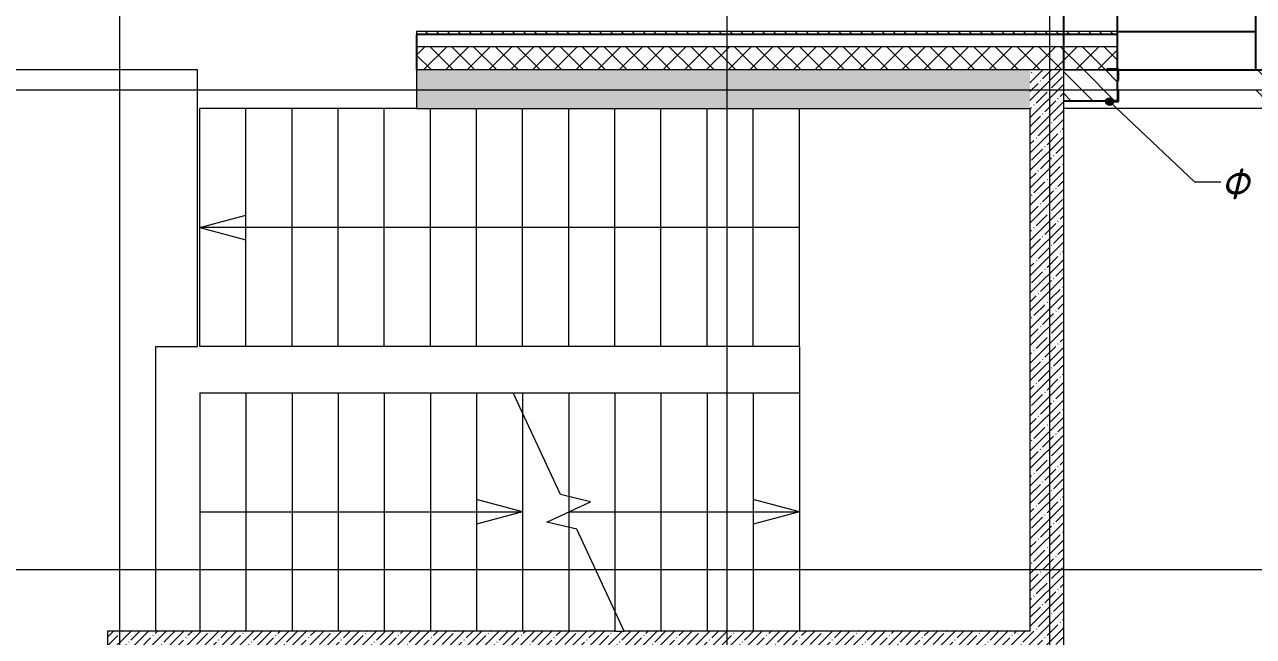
# Model space of a CAD drawing. Header units: millimetres. Extents: x 12986 to 523328, y -9759 to 30092.
# Drawn here: x 333137 to 341131, y 14949 to 18929 of the extents above; entities that cross this region are included whole.
import ezdxf

# ---------------------------------------------------------------- set-up
doc = ezdxf.new("R2010")
doc.units = ezdxf.units.MM
for name, color, linetype, lineweight in [('A-ANNO-DIMS', 7, 'Continuous', 9), ('A-DETL', 7, 'Continuous', 9), ('A-FLOR', 7, 'Continuous', 9), ('A-GENM-1', 7, 'Continuous', 25), ('A-GENM-IDEN', 7, 'Continuous', 9), ('A-WALL', 7, 'Continuous', 5), ('A-WALL-1', 7, 'Continuous', 25), ('A-WALL-FNSH-1', 7, 'Continuous', 9), ('A-WALL-PATT-1', 7, 'Continuous', 5), ('I-WALL', 7, 'Continuous', 5), ('S-STRS-1', 7, 'Continuous', 9), ('S-STRS-ANNO', 7, 'Continuous', 5), ('S-STRS-MBND', 7, 'Continuous', 9), ('Оси-1', 7, 'Continuous', 20)]:
    doc.layers.add(name, color=color, linetype=linetype, lineweight=lineweight)
for name, color, linetype, lineweight, true_color in [('A-WALL-2', 7, 'Continuous', 13, 0x000000), ('A-WALL-3', 7, 'Continuous', 5, 0x000000), ('A-WALL-4', 7, 'Continuous', 25, 0x000000), ('A-WALL-PATT-2', 7, 'Continuous', 5, 0xce0000)]:
    doc.layers.add(name, color=color, linetype=linetype, lineweight=lineweight, true_color=true_color)
doc.styles.add('ISOCPEUR_I_2', font='isocpeui.ttf', dxfattribs={"height": 300})
doc.dimstyles.new('ISO-2_0_0_9К_СРЕДНИЙ', dxfattribs={"dimscale": 304.8, "dimtxt": 199.196235, "dimasz": 0.492126, "dimexe": 0.393701, "dimexo": 0, "dimgap": 0, "dimtad": 1, "dimdec": 0, "dimzin": 0, "dimdsep": 46, "dimtxsty": 'ISOCPEUR_I_2', "dimblk1": 'OBLIQUE', "dimblk2": 'OBLIQUE', "dimsah": 1, "dimcen": 0.09, "dimdle": 0.393701, "dimazin": 0, "dimtfac": 1, "dimtdec": 4, "dimtix": 1, "dimtmove": 2, "dimatfit": 3, "dimfxl": 1, "dimtvp": 1, "dimtolj": 1, "dimtzin": 0, "dimarcsym": 2})
doc.dimstyles.new('ISO-2_0_0_9К_СРЕДНИЙ_2', dxfattribs={"dimscale": 304.8, "dimtxt": 199.196235, "dimasz": 0.492126, "dimexe": 0.393701, "dimexo": 0, "dimgap": 0, "dimtad": 1, "dimdec": 0, "dimzin": 0, "dimdsep": 46, "dimtxsty": 'ISOCPEUR_I_2', "dimblk1": 'OBLIQUE', "dimblk2": 'OBLIQUE', "dimsah": 1, "dimcen": 0.09, "dimdle": 0.393701, "dimazin": 0, "dimtfac": 1, "dimtdec": 4, "dimtix": 1, "dimtmove": 0, "dimatfit": 3, "dimfxl": 1, "dimtvp": 1, "dimtolj": 1, "dimtzin": 0, "dimarcsym": 2})
pattern_1 = [(45, (239096.85, -2765.93), (-57.024626, 57.024626), []), (45, (239153.876, -2765.93), (-57.024626, 57.024626), [100.806, -20.161, 3.353, -16.808])]

# ---------------------------------------------------------------- blocks, each defined once
blk = doc.blocks.new('Фахверк_СКБ_Уголок - Ф-11_200х2500 h-28441216-АР1_1_Кладочный план 2 этажа')
at = {"layer": 'A-GENM-1'}
for p, q in [((200, 156), (125, 156)), ((125, 156), (125, 81)), ((125, 81), (131, 81)), ((131, 81), (131, 150)), ((131, 150), (200, 150)), ((200, 150), (200, 156)), ((131, 19), (125, 19)), ((125, 19), (125, -56)), ((131, -50), (131, 19)), ((125, -56), (200, -56)), ((200, -50), (131, -50)), ((200, -56), (200, -50))]:
    blk.add_line(p, q, dxfattribs=at)
blk = doc.blocks.new('_Oblique')
at = {"color": 0, "linetype": 'ByBlock', "lineweight": -2}
blk.add_line((-0.5, -0.5), (0.5, 0.5), dxfattribs=at)
blk = doc.blocks.new('*D2331')
at = {"layer": 'A-ANNO-DIMS', "color": 0, "lineweight": -2, "transparency": 16777216}
for p, q in [((339896.9, 18634.1), (339896.9, 19985.7)), ((340246.9, 18634.1), (340246.9, 19985.7)), ((339776.9, 19865.7), (340366.9, 19865.7))]:
    blk.add_line(p, q, dxfattribs=at)
at = {"layer": 'Defpoints', "color": 0, "transparency": 16777216}
for p in [(340246.9, 19865.7), (339896.9, 18634.1), (340246.9, 18634.1)]:
    blk.add_point(p, dxfattribs=at)
at = {"layer": 'A-ANNO-DIMS', "color": 0, "lineweight": -2, "transparency": 16777216, "xscale": 150, "yscale": 150, "zscale": 150, "rotation": 180}
blk.add_blockref('_Oblique', (339896.9, 19865.7), dxfattribs=at)
at = {"layer": 'A-ANNO-DIMS', "color": 0, "lineweight": -2, "transparency": 16777216, "xscale": 150, "yscale": 150, "zscale": 150}
blk.add_blockref('_Oblique', (340246.9, 19865.7), dxfattribs=at)
at = {"layer": 'A-ANNO-DIMS', "color": 0, "transparency": 16777216, "insert": (340296.3, 20596.9), "char_height": 300, "width": 455.087, "attachment_point": 1, "line_spacing_factor": 1.149209, "style": 'ISOCPEUR_I_2'}
blk.add_mtext('\\A1;350', dxfattribs=at)
blk = doc.blocks.new('*D2332')
at = {"layer": 'A-ANNO-DIMS', "color": 0, "lineweight": -2, "transparency": 16777216}
for p, q in [((340246.9, 18634.1), (340246.9, 19985.7)), ((341146.9, 18634.1), (341146.9, 19985.7)), ((340126.9, 19865.7), (341266.9, 19865.7))]:
    blk.add_line(p, q, dxfattribs=at)
at = {"layer": 'Defpoints', "color": 0, "transparency": 16777216}
for p in [(341146.9, 19865.7), (340246.9, 18634.1), (341146.9, 18634.1)]:
    blk.add_point(p, dxfattribs=at)
at = {"layer": 'A-ANNO-DIMS', "color": 0, "lineweight": -2, "transparency": 16777216, "xscale": 150, "yscale": 150, "zscale": 150, "rotation": 180}
blk.add_blockref('_Oblique', (340246.9, 19865.7), dxfattribs=at)
at = {"layer": 'A-ANNO-DIMS', "color": 0, "lineweight": -2, "transparency": 16777216, "xscale": 150, "yscale": 150, "zscale": 150}
blk.add_blockref('_Oblique', (341146.9, 19865.7), dxfattribs=at)
at = {"layer": 'A-ANNO-DIMS', "color": 0, "transparency": 16777216, "insert": (340696.9, 20015.7), "char_height": 300, "width": 455.087, "attachment_point": 5, "style": 'ISOCPEUR_I_2'}
blk.add_mtext('\\A1;900', dxfattribs=at)

msp = doc.modelspace()

# ---------------------------------------------------------------- hatches: boundary and pattern name
at = {"layer": 'A-GENM-IDEN'}
h = msp.add_hatch(color=256, dxfattribs=at)
edge = h.paths.add_edge_path(flags=0)
edge.add_arc((340194.51748, 18428.06731), 25, 0, 360)
at = {"layer": 'A-WALL-PATT-1'}
h = msp.add_hatch(dxfattribs=at)
h.set_pattern_fill('FP_23', color=256, style=0, pattern_type=2)
h.set_pattern_definition([(135, (239096.85, -2765.933), (-35.35534, -35.35534), [])])
h.paths.add_polyline_path([(356997.2995, 18864.06731), (356997.74819, 18864.06731), (356997.2995, 18884.06731)], flags=0)
h.paths.add_polyline_path([(364426.85081, 18864.06731), (364426.85081, 18884.06731), (359247.06777, 18884.06731), (359247.06777, 18864.06731), (364406.85081, 18864.06731)], flags=0)
h.paths.add_polyline_path([(351246.85083, 18864.06731), (352397.2995, 18864.06731), (352397.2995, 18884.06731), (351246.85083, 18884.06731)], flags=0)
h.paths.add_polyline_path([(350346.29949, 18864.06731), (350346.85083, 18864.06731), (350346.29949, 18884.06731)], flags=0)
h.paths.add_polyline_path([(344647.06777, 18864.06731), (345947.2995, 18864.06731), (345947.2995, 18884.06731), (344647.06777, 18884.06731)], flags=0)
h.paths.add_polyline_path([(332386.85081, 18864.06731), (332406.85081, 18864.06731), (332406.85081, 18884.06731), (332386.85081, 18884.06731)], flags=0)
h.paths.add_polyline_path([(335686.85081, 18864.06731), (340246.85081, 18864.06731), (340246.85081, 18884.06731), (335686.85081, 18884.06731)], flags=0)
h = msp.add_hatch(dxfattribs=at)
h.set_pattern_fill('FP_11', color=256, style=0, pattern_type=2)
h.set_pattern_definition([(45, (239096.85, -2765.93), (-70.71068, 70.71068), []), (135, (239096.85, -2765.93), (-70.71068, -70.71068), [])])
h.paths.add_polyline_path([(364176.85081, 18634.06731), (364326.85081, 18634.06731), (364326.85081, 18784.06731), (359247.06777, 18784.06731), (359247.06777, 18634.06731), (363110.75706, 18634.06731)], flags=0)
h.paths.add_polyline_path([(352397.2995, 18634.06731), (352397.2995, 18784.06731), (351246.85083, 18784.06731), (351246.85083, 18634.06731)], flags=0)
h.paths.add_polyline_path([(350346.29949, 18634.06731), (350346.85083, 18634.06731), (350346.29949, 18754.79567)], flags=0)
h.paths.add_polyline_path([(356997.2995, 18634.06731), (356997.74819, 18634.06731), (356997.2995, 18754.79567)], flags=0)
h.paths.add_polyline_path([(356097.08254, 18634.06731), (356097.2995, 18634.06731), (356097.08254, 18754.79567)], flags=0)
h.paths.add_polyline_path([(345146.85081, 18634.06731), (345947.2995, 18634.06731), (345947.2995, 18784.06731), (344647.06777, 18784.06731), (344647.06777, 18634.06731)], flags=0)
h.paths.add_polyline_path([(339676.85081, 18634.06731), (340177.85081, 18634.06731), (340177.85081, 18640.06731), (340246.85081, 18640.06731), (340246.85081, 18784.06731), (335686.85081, 18784.06731), (335686.85081, 18634.06731), (338594.50706, 18634.06731)], flags=0)
h.paths.add_polyline_path([(332406.85081, 18634.06731), (332406.85081, 18784.06731), (332176.85081, 18784.06731), (332176.85081, 18634.06731)], flags=0)
h = msp.add_hatch(dxfattribs=at)
h.set_pattern_fill('FP_7', color=256, style=0, pattern_type=2)
h.set_pattern_definition(pattern_1)
h.paths.add_polyline_path([(339676.85081, 18384.06731), (339676.85081, 18634.06731), (335686.85081, 18634.06731), (335686.85081, 18384.06731), (338594.50706, 18384.06731)], flags=0)
h.paths.add_polyline_path([(332156.85081, 18384.06731), (332406.85081, 18384.06731), (332406.85081, 18634.06731), (332156.85081, 18634.06731)], flags=0)
h = msp.add_hatch(dxfattribs=at)
h.set_pattern_fill('FP_7', color=256, style=0, pattern_type=2)
h.set_pattern_definition(pattern_1)
h.paths.add_polyline_path([(339676.85081, 14984.06731), (339896.85081, 14984.06731), (339896.85081, 18634.06731), (339676.85081, 18634.06731), (339676.85081, 16613.8148)], flags=0)
h = msp.add_hatch(dxfattribs=at)
h.set_pattern_fill('FP_7', color=256, style=0, pattern_type=2)
h.set_pattern_definition(pattern_1)
h.paths.add_polyline_path([(339896.85081, 14764.06731), (339896.85081, 14984.06731), (333676.85081, 14984.06731), (333676.85081, 14764.06731), (339816.85081, 14764.06731)], flags=0)
at = {"layer": 'A-WALL-PATT-2'}
h = msp.add_hatch(dxfattribs=at)
h.set_pattern_fill('FP_22', color=256, style=0, pattern_type=2)
h.set_pattern_definition([(135, (239096.85, -2765.93), (-70.71068, -70.71068), [])])
h.paths.add_polyline_path([(341146.85081, 18434.06731), (342347.06777, 18434.06731), (342347.06777, 18634.06731), (341146.85081, 18634.06731)], flags=0)
h.paths.add_polyline_path([(339896.85081, 18434.06731), (340246.85081, 18434.06731), (340246.85081, 18634.06731), (339896.85081, 18634.06731), (339896.85081, 18565.06731)], flags=0)

# ---------------------------------------------------------------- linework, layer by layer
at = {"layer": 'A-DETL'}
msp.add_line((340246.85081, 18784.06731), (335686.85081, 18784.06731), dxfattribs=at)
at = {"layer": 'A-FLOR'}
for p, q in [((334261.85081, 18634.06731), (332406.85081, 18634.06731)), ((334261.85081, 16834.06731), (334261.85081, 18634.06731)), ((333991.85081, 14984.06731), (333991.85081, 16834.06731)), ((333991.85081, 16834.06731), (334261.85081, 16834.06731))]:
    msp.add_line(p, q, dxfattribs=at)
at = {"layer": 'A-GENM-IDEN'}
for p, q in [((340194.51748, 18428.06731), (340746.39637, 17905.07372)), ((340746.39637, 17905.07372), (340919.44372, 17905.07372))]:
    msp.add_line(p, q, dxfattribs=at)
msp.add_circle((340194.51748, 18428.06731), 25, dxfattribs=at)
at = {"layer": 'A-WALL'}
msp.add_line((339896.85081, 18634.06731), (340177.85081, 18634.06731), dxfattribs=at)
at = {"layer": 'A-WALL-1'}
for p, q in [((340246.85081, 18503.06731), (340246.85081, 18565.06731)), ((339896.85081, 18434.06731), (340177.85081, 18434.06731))]:
    msp.add_line(p, q, dxfattribs=at)
at = {"layer": 'A-WALL-2'}
msp.add_line((340177.85081, 18634.06731), (339896.85081, 18634.06731), dxfattribs=at)
at = {"layer": 'A-WALL-3'}
for p, q in [((335686.85081, 18634.06731), (335686.85081, 18384.06731)), ((339896.85081, 18634.06731), (335686.85081, 18634.06731)), ((339896.85081, 14764.06731), (339896.85081, 18634.06731)), ((335686.85081, 18384.06731), (339676.85081, 18384.06731)), ((339676.85081, 18384.06731), (339676.85081, 14984.06731)), ((333676.85081, 14984.06731), (333676.85081, 10854.06731)), ((336976.85081, 14984.06731), (333676.85081, 14984.06731)), ((339676.85081, 14984.06731), (337038.23925, 14984.06731))]:
    msp.add_line(p, q, dxfattribs=at)
at = {"layer": 'A-WALL-4'}
for p, q in [((340246.85081, 18884.06731), (341146.85081, 18884.06731)), ((335686.85081, 18864.06731), (335686.85081, 18634.06731)), ((340246.85081, 18864.06731), (335686.85081, 18864.06731)), ((340246.85081, 18640.06731), (340246.85081, 18864.06731)), ((340252.85081, 18634.06731), (342278.06777, 18634.06731))]:
    msp.add_line(p, q, dxfattribs=at)
at = {"layer": 'A-WALL-FNSH-1'}
for p, q in [((340246.85081, 18884.06731), (335686.85081, 18884.06731)), ((335686.85081, 18884.06731), (335686.85081, 18864.06731)), ((340246.85081, 18864.06731), (340246.85081, 18884.06731))]:
    msp.add_line(p, q, dxfattribs=at)
at = {"layer": 'I-WALL'}
for p, q in [((340252.85081, 18634.06731), (341146.85081, 18634.06731)), ((344646.85081, 18384.06731), (339896.85081, 18384.06731))]:
    msp.add_line(p, q, dxfattribs=at)
at = {"layer": 'S-STRS-1'}
for p, q in [((334276.85081, 16834.06731), (334276.85081, 18384.06731)), ((334576.85081, 18384.06731), (334276.85081, 18384.06731)), ((334876.85081, 18384.06731), (334576.85081, 18384.06731)), ((334576.85081, 16834.06731), (334576.85081, 18384.06731)), ((334576.85081, 16834.06731), (334576.85081, 18384.06731)), ((335176.85081, 18384.06731), (334876.85081, 18384.06731)), ((334876.85081, 16834.06731), (334876.85081, 18384.06731)), ((334876.85081, 16834.06731), (334876.85081, 18384.06731)), ((335476.85081, 18384.06731), (335176.85081, 18384.06731)), ((335176.85081, 16834.06731), (335176.85081, 18384.06731)), ((335176.85081, 16834.06731), (335176.85081, 18384.06731)), ((335686.85081, 18384.06731), (335476.85081, 18384.06731)), ((335476.85081, 16834.06731), (335476.85081, 18384.06731)), ((335476.85081, 16834.06731), (335476.85081, 18384.06731)), ((335776.85081, 16834.06731), (335776.85081, 18384.06731)), ((335776.85081, 16834.06731), (335776.85081, 18384.06731)), ((336076.85081, 16834.06731), (336076.85081, 18384.06731)), ((336076.85081, 16834.06731), (336076.85081, 18384.06731)), ((336376.85081, 16834.06731), (336376.85081, 18384.06731)), ((336376.85081, 16834.06731), (336376.85081, 18384.06731)), ((336676.85081, 16834.06731), (336676.85081, 18384.06731)), ((336676.85081, 16834.06731), (336676.85081, 18384.06731)), ((336976.85081, 16834.06731), (336976.85081, 18384.06731)), ((336976.85081, 16834.06731), (336976.85081, 18384.06731)), ((337276.85081, 16834.06731), (337276.85081, 18384.06731)), ((337276.85081, 16834.06731), (337276.85081, 18384.06731)), ((337576.85081, 16834.06731), (337576.85081, 18384.06731)), ((337576.85081, 16834.06731), (337576.85081, 18384.06731)), ((337876.85081, 16834.06731), (337876.85081, 18384.06731)), ((337876.85081, 16834.06731), (337876.85081, 18384.06731)), ((338176.85081, 16834.06731), (338176.85081, 18384.06731)), ((338176.85081, 16834.06731), (338176.85081, 18384.06731)), ((334576.85081, 16834.06731), (334276.85081, 16834.06731)), ((334876.85081, 16834.06731), (334576.85081, 16834.06731)), ((335176.85081, 16834.06731), (334876.85081, 16834.06731)), ((335476.85081, 16834.06731), (335176.85081, 16834.06731)), ((335776.85081, 16834.06731), (335476.85081, 16834.06731)), ((336076.85081, 16834.06731), (335776.85081, 16834.06731)), ((336376.85081, 16834.06731), (336076.85081, 16834.06731)), ((336676.85081, 16834.06731), (336376.85081, 16834.06731)), ((336976.85081, 16834.06731), (336676.85081, 16834.06731)), ((337276.85081, 16834.06731), (336976.85081, 16834.06731)), ((337576.85081, 16834.06731), (337276.85081, 16834.06731)), ((337876.85081, 16834.06731), (337576.85081, 16834.06731)), ((338176.85081, 16834.06731), (337876.85081, 16834.06731)), ((338176.85081, 16834.06731), (338176.85081, 16534.06731)), ((334276.85081, 16534.06731), (334276.85081, 14984.06731)), ((334276.85081, 16534.06731), (334576.85081, 16534.06731)), ((334276.85081, 16534.06731), (334276.85081, 14984.06731)), ((334576.85081, 16534.06731), (334876.85081, 16534.06731)), ((334576.85081, 16534.06731), (334576.85081, 14984.06731)), ((334576.85081, 16534.06731), (334576.85081, 14984.06731)), ((334876.85081, 16534.06731), (335176.85081, 16534.06731)), ((334876.85081, 16534.06731), (334876.85081, 14984.06731)), ((334876.85081, 16534.06731), (334876.85081, 14984.06731)), ((335176.85081, 16534.06731), (335476.85081, 16534.06731)), ((335176.85081, 16534.06731), (335176.85081, 14984.06731)), ((335176.85081, 16534.06731), (335176.85081, 14984.06731)), ((335476.85081, 16534.06731), (335776.85081, 16534.06731)), ((335476.85081, 16534.06731), (335476.85081, 14984.06731)), ((335476.85081, 16534.06731), (335476.85081, 14984.06731)), ((335776.85081, 16534.06731), (336076.85081, 16534.06731)), ((335776.85081, 16534.06731), (335776.85081, 14984.06731)), ((335776.85081, 16534.06731), (335776.85081, 14984.06731)), ((336076.85081, 16534.06731), (336315.46238, 16534.06731)), ((336076.85081, 16534.06731), (336076.85081, 14984.06731)), ((336076.85081, 16534.06731), (336076.85081, 14984.06731)), ((336315.46238, 16534.06731), (336376.85081, 16534.06731)), ((336376.85081, 16534.06731), (336676.85081, 16534.06731)), ((336376.85081, 16534.06731), (336376.85081, 16402.41938)), ((336376.85081, 16534.06731), (336376.85081, 16402.41938)), ((336676.85081, 16534.06731), (336976.85081, 16534.06731)), ((336676.85081, 16534.06731), (336676.85081, 15859.51713)), ((336676.85081, 16534.06731), (336676.85081, 15859.51713)), ((336976.85081, 16534.06731), (337276.85081, 16534.06731)), ((336976.85081, 16534.06731), (336976.85081, 15115.71523)), ((336976.85081, 16534.06731), (336976.85081, 15115.71523)), ((337276.85081, 16534.06731), (337576.85081, 16534.06731)), ((337276.85081, 16534.06731), (337276.85081, 14984.06731)), ((337276.85081, 16534.06731), (337276.85081, 14984.06731)), ((337576.85081, 16534.06731), (337876.85081, 16534.06731)), ((337576.85081, 16534.06731), (337576.85081, 14984.06731)), ((337576.85081, 16534.06731), (337576.85081, 14984.06731)), ((337876.85081, 16534.06731), (338176.85081, 16534.06731)), ((337876.85081, 16534.06731), (337876.85081, 14984.06731)), ((337876.85081, 16534.06731), (337876.85081, 14984.06731)), ((338176.85081, 16534.06731), (338176.85081, 14984.06731)), ((338176.85081, 16534.06731), (338176.85081, 14984.06731)), ((336376.85081, 16402.41938), (336376.85081, 14984.06731)), ((336376.85081, 16402.41938), (336376.85081, 14984.06731)), ((336676.85081, 15859.51713), (336676.85081, 15759.06731)), ((336676.85081, 15859.51713), (336676.85081, 15759.06731)), ((336676.85081, 15759.06731), (336676.85081, 15658.61748)), ((336676.85081, 15759.06731), (336676.85081, 15658.61748)), ((336676.85081, 15658.61748), (336676.85081, 14984.06731)), ((336676.85081, 15658.61748), (336676.85081, 14984.06731)), ((336976.85081, 15115.71523), (336976.85081, 14984.06731)), ((336976.85081, 15115.71523), (336976.85081, 14984.06731)), ((336976.85081, 14984.06731), (337038.23925, 14984.06731))]:
    msp.add_line(p, q, dxfattribs=at)
at = {"layer": 'S-STRS-ANNO'}
for p, q in [((334276.85081, 17609.06731), (334576.85081, 17689.45206)), ((334576.85081, 17609.06731), (334276.85081, 17609.06731)), ((334276.85081, 17609.06731), (334576.85081, 17528.68255)), ((334876.85081, 17609.06731), (334576.85081, 17609.06731)), ((335176.85081, 17609.06731), (334876.85081, 17609.06731)), ((335476.85081, 17609.06731), (335176.85081, 17609.06731)), ((335776.85081, 17609.06731), (335476.85081, 17609.06731)), ((336076.85081, 17609.06731), (335776.85081, 17609.06731)), ((336376.85081, 17609.06731), (336076.85081, 17609.06731)), ((336676.85081, 17609.06731), (336376.85081, 17609.06731)), ((336976.85081, 17609.06731), (336676.85081, 17609.06731)), ((337276.85081, 17609.06731), (336976.85081, 17609.06731)), ((337576.85081, 17609.06731), (337276.85081, 17609.06731)), ((337876.85081, 17609.06731), (337576.85081, 17609.06731)), ((338176.85081, 17609.06731), (337876.85081, 17609.06731)), ((336376.85081, 15759.06731), (336076.85081, 15839.45206)), ((338176.85081, 15759.06731), (337876.85081, 15839.45206)), ((334276.85081, 15759.06731), (334576.85081, 15759.06731)), ((334576.85081, 15759.06731), (334876.85081, 15759.06731)), ((334876.85081, 15759.06731), (335176.85081, 15759.06731)), ((335176.85081, 15759.06731), (335476.85081, 15759.06731)), ((335476.85081, 15759.06731), (335776.85081, 15759.06731)), ((335776.85081, 15759.06731), (336076.85081, 15759.06731)), ((336076.85081, 15759.06731), (336376.85081, 15759.06731)), ((336376.85081, 15759.06731), (336076.85081, 15678.68255)), ((336676.85081, 15759.06731), (336976.85081, 15759.06731)), ((336976.85081, 15759.06731), (337276.85081, 15759.06731)), ((337276.85081, 15759.06731), (337576.85081, 15759.06731)), ((337576.85081, 15759.06731), (337876.85081, 15759.06731)), ((337876.85081, 15759.06731), (338176.85081, 15759.06731)), ((338176.85081, 15759.06731), (337876.85081, 15678.68255))]:
    msp.add_line(p, q, dxfattribs=at)
at = {"layer": 'S-STRS-MBND'}
for p, q in [((336624.02353, 15872.35578), (336315.46238, 16534.06731)), ((336818.4614, 15825.10141), (336624.02353, 15872.35578)), ((336535.24022, 15693.0332), (336818.4614, 15825.10141)), ((336729.6781, 15645.77883), (336535.24022, 15693.0332)), ((337038.23925, 14984.06731), (336729.6781, 15645.77883))]:
    msp.add_line(p, q, dxfattribs=at)
at = {"layer": 'Оси-1'}
for p, q in [((333756.85078, -6915.9327), (333756.85078, 25871.01046)), ((337706.85078, -6915.9327), (337706.85078, 25871.01046)), ((339806.85078, -6915.9327), (339806.85078, 25871.01046)), ((234936.85079, 18504.0673), (365048.47884, 18504.0673)), ((234936.85079, 15384.06737), (365048.47884, 15384.06737))]:
    msp.add_line(p, q, dxfattribs=at)

# ---------------------------------------------------------------- block references
at = {"layer": 'A-GENM-1', "rotation": 180}
msp.add_blockref('Фахверк_СКБ_Уголок - Ф-11_200х2500 h-28441216-АР1_1_Кладочный план 2 этажа', (340377.85081, 18584.06731), dxfattribs=at)

# ---------------------------------------------------------------- texts
at = {"layer": 'A-GENM-IDEN', "insert": (340919.44372, 17992.6883), "char_height": 200, "width": 230.886, "attachment_point": 1, "style": 'ISOCPEUR_I_2'}
msp.add_mtext('\\fISOCPEUR|b0|i1|c204|p34|;\\W.9;Ф', dxfattribs=at)
msp.add_mtext('\\fISOCPEUR|b0|i1|c204|p34|;\\W.9;Ф', dxfattribs=at)

# ---------------------------------------------------------------- dimensions: what is measured, and where the dimension line sits
at = {"layer": 'A-ANNO-DIMS'}
dim = msp.add_linear_dim(base=(340246.85081, 19865.6758), p1=(339896.85081, 18634.06731), p2=(340246.85081, 18634.06731), dimstyle='ISO-2_0_0_9К_СРЕДНИЙ', override={"dimpost": '<>', "dimfxl": 350}, dxfattribs=at)
dim.commit()
dim.dimension.update_dxf_attribs({"geometry": '*D2331', "text_midpoint": (340523.88161, 20396.87577), "dimtype": 160})
dim = msp.add_linear_dim(base=(341146.85081, 19865.6758), p1=(340246.85081, 18634.06731), p2=(341146.85081, 18634.06731), dimstyle='ISO-2_0_0_9К_СРЕДНИЙ_2', override={"dimpost": '<>', "dimfxl": 900}, dxfattribs=at)
dim.commit()
dim.dimension.update_dxf_attribs({"geometry": '*D2332', "text_midpoint": (340696.85081, 20015.6758)})

doc.saveas('drawing.dxf')
